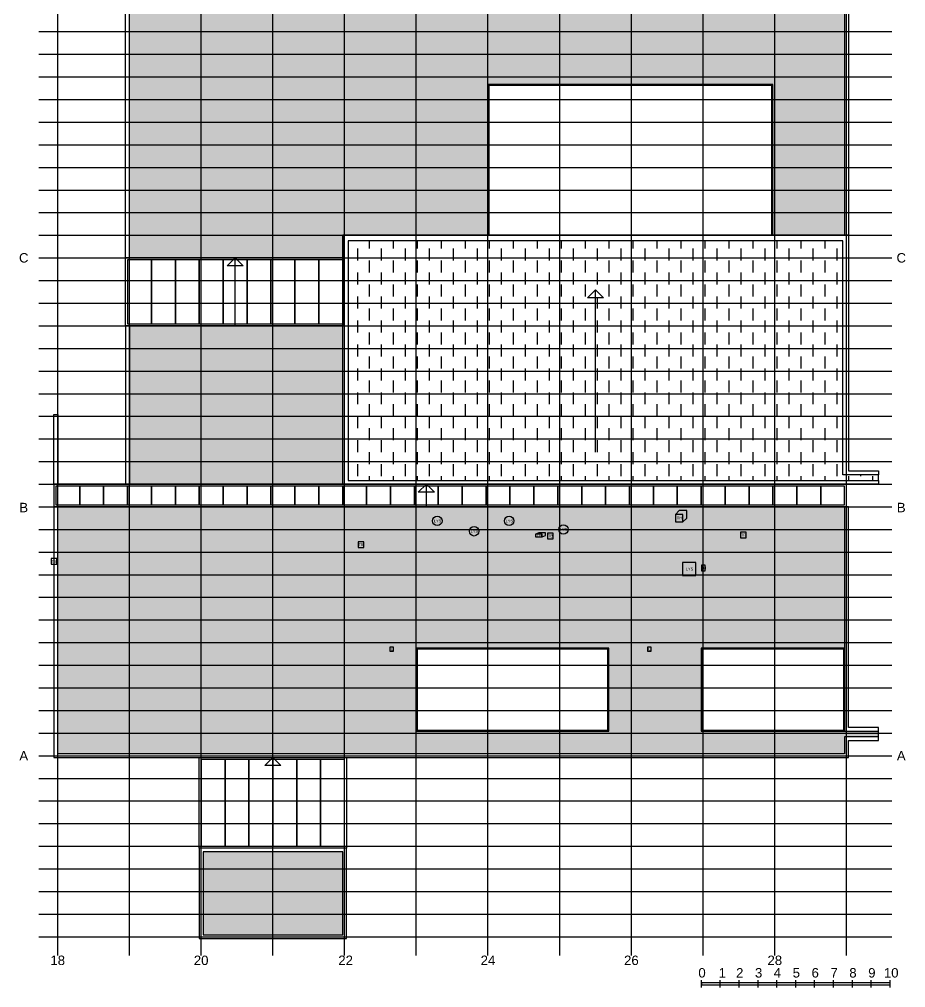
# Model space of a CAD drawing. Header units: millimetres. Extents: x 96064 to 243032, y 44049 to 165007.
# Drawn here: x 196068 to 243032, y 45901 to 97250 of the extents above; entities that cross this region are included whole.
import ezdxf

# ---------------------------------------------------------------- set-up
doc = ezdxf.new("R2010")
doc.units = ezdxf.units.MM
doc.header["$LTSCALE"] = 20
for name, color, linetype in [('-  Tag', 7, 'CONTINUOUS'), ('-  Trapper', 1, 'CONTINUOUS'), ('- Døre og vinduer', 12, 'CONTINUOUS'), ('- EL og VVS', 4, 'CONTINUOUS'), ('-Grid', 254, 'CONTINUOUS'), ('-Målsætning', 3, 'CONTINUOUS'), ('-Skrav. Tag', 142, 'CONTINUOUS')]:
    doc.layers.add(name, color=color, linetype=linetype)
doc.styles.add('100', font='arial.ttf', dxfattribs={"height": 150})

msp = doc.modelspace()

# ---------------------------------------------------------------- hatches: boundary and pattern name
at = {"layer": '-  Trapper'}
h = msp.add_hatch(dxfattribs=at)
h.set_pattern_fill('AR-CONC', scale=400)
h.paths.add_polyline_path([(239700, 162200), (241600, 162200), (241600, 162500), (213500, 162500), (213500, 150900), (239700, 150900)])
h.paths.add_polyline_path([(227024.3, 152824.3), (226600, 152400), (226175.7, 152824.3)], flags=16)
h.paths.add_polyline_path([(239700, 138300), (213500, 138300), (213500, 125600), (241600, 125600), (241600, 125900), (239700, 125900)])
h.paths.add_polyline_path([(226175.7, 135275.7), (226600, 135700), (227024.3, 135275.7)], flags=16)
h.paths.add_polyline_path([(239700, 111900), (213500, 111900), (213500, 99200), (241600, 99200), (241600, 99500), (239700, 99500)])
h.paths.add_polyline_path([(226175.7, 108875.7), (226600, 109300), (227024.3, 108875.7)], flags=16)
h.paths.add_polyline_path([(239700, 85500), (213500, 85500), (213500, 72800), (241600, 72800), (241600, 73100), (239700, 73100)])
h.paths.add_polyline_path([(226175.7, 82475.7), (226600, 82900), (227024.3, 82475.7)], flags=16)
at = {"layer": '-Skrav. Tag'}
h = msp.add_hatch(dxfattribs=at)
h.set_pattern_fill('AR-CONC', scale=10)
h.paths.add_polyline_path([(239800, 150600), (213200, 150600), (213200, 156700), (209500, 156700), (209500, 137400), (213200, 137400), (213200, 138600), (239800, 138600)])
h.paths.add_polyline_path([(213200, 133800), (209500, 133800), (209500, 125400), (213200, 125400)])
h.paths.add_polyline_path([(239800, 124200), (205700, 124200), (205700, 111000), (213200, 111000), (213200, 112200), (239800, 112200)])
h.paths.add_polyline_path([(213200, 107400), (205700, 107400), (205700, 99000), (213200, 99000)])
h.paths.add_polyline_path([(220900, 93800), (236000, 93800), (236000, 85800), (239800, 85800), (239800, 97800), (201900, 97800), (201900, 84600), (213200, 84600), (213200, 85800), (220900, 85800)])
h.paths.add_polyline_path([(213200, 81000), (201900, 81000), (201900, 72600), (213200, 72600)])
h.paths.add_polyline_path([(239800, 71400), (198100, 71400), (198100, 58300), (239800, 58300), (239800, 59200), (241600, 59200), (241600, 59500), (239800, 59500), (232200, 59500), (232200, 63900), (239800, 63900)])
h.paths.add_polyline_path([(217100, 63900), (227300, 63900), (227300, 59500), (217100, 59500)], flags=16)
h.paths.add_polyline_path([(213200, 53100), (205800, 53100), (205800, 48700), (213200, 48700)])
h = msp.add_hatch(dxfattribs=at)
h.set_pattern_fill('DASH', scale=200, angle=90)
h.paths.add_polyline_path([(239700, 85500), (213500, 85500), (213500, 72800), (241600, 72800), (241600, 73100), (239700, 73100)])
h.paths.add_polyline_path([(226175.7, 82475.7), (226600, 82900), (227024.3, 82475.7)], flags=16)

# ---------------------------------------------------------------- linework, layer by layer
at = {"layer": '-  Tag', "color": 2}
msp.add_line((241600, 72800), (241600, 73100), dxfattribs=at)
at = {"layer": '-  Tag'}
msp.add_line((241600, 59200), (241600, 59500), dxfattribs=at)
for points in [[(201700, 97800), (240000, 97800), (240000, 85800), (213200, 85800), (213200, 84600), (201700, 84600)], [(201900, 97800), (239800, 97800), (239800, 85800), (213200, 85800), (213200, 84600), (201900, 84600)], [(220900, 85800), (236000, 85800), (236000, 93800), (220900, 93800)], [(220950, 85800), (235950, 85800), (235950, 93750), (220950, 93750)], [(241600, 72600), (213200, 72600), (213200, 85800), (240000, 85800), (240000, 73300), (241600, 73300), (241600, 73100), (239700, 73100), (239700, 85500), (213500, 85500), (213500, 72800), (241600, 72800)], [(201700, 72600), (213200, 72600), (213200, 81000), (201700, 81000)], [(201900, 72600), (213200, 72600), (213200, 81000), (201900, 81000)], [(197900, 76300), (198100, 76300), (198100, 72600), (197900, 72600)], [(241600, 59200), (239800, 59200), (239800, 58300), (198100, 58300), (198100, 71400), (239800, 71400), (239800, 59500), (241600, 59500), (241600, 59700), (240000, 59700), (240000, 71400), (197900, 71400), (197900, 58100), (240000, 58100), (240000, 59000), (241600, 59000)], [(217100, 59500), (227300, 59500), (227300, 63900), (217100, 63900)], [(217150, 59550), (227250, 59550), (227250, 63850), (217150, 63850)], [(232200, 59500), (239800, 59500), (239800, 63900), (232200, 63900)], [(232250, 59550), (239750, 59550), (239750, 63850), (232250, 63850)], [(205600, 48500), (213400, 48500), (213400, 53300), (205600, 53300)], [(205800, 48700), (213200, 48700), (213200, 53100), (205800, 53100)]]:
    msp.add_lwpolyline(points, close=True, dxfattribs=at)
msp.add_lwpolyline([(226600, 74300), (226600, 82900), (227024.3, 82475.7), (226175.7, 82475.7), (226600, 82900)], dxfattribs=at)
at = {"layer": '- Døre og vinduer'}
for points in [[(201700, 84600), (213200, 84600), (213200, 81000), (201700, 81000)], [(201800, 81100), (203067, 81100), (203067, 84500), (201800, 84500)], [(203067, 81100), (204333, 81100), (204333, 84500), (203067, 84500)], [(204333, 81100), (205600, 81100), (205600, 84500), (204333, 84500)], [(205600, 81100), (206867, 81100), (206867, 84500), (205600, 84500)], [(206867, 81100), (208133, 81100), (208133, 84500), (206867, 84500)], [(208133, 81100), (209400, 81100), (209400, 84500), (208133, 84500)], [(209400, 81100), (210667, 81100), (210667, 84500), (209400, 84500)], [(210667, 81100), (211933, 81100), (211933, 84500), (210667, 84500)], [(211933, 81100), (213200, 81100), (213200, 84500), (211933, 84500)], [(197900, 71400), (239900, 71400), (239900, 72600), (197900, 72600)], [(198000, 71500), (199267, 71500), (199267, 72500), (198000, 72500)], [(199267, 71500), (200533, 71500), (200533, 72500), (199267, 72500)], [(200533, 71500), (201800, 71500), (201800, 72500), (200533, 72500)], [(201800, 71500), (203067, 71500), (203067, 72500), (201800, 72500)], [(203067, 71500), (204333, 71500), (204333, 72500), (203067, 72500)], [(204333, 71500), (205600, 71500), (205600, 72500), (204333, 72500)], [(205600, 71500), (206867, 71500), (206867, 72500), (205600, 72500)], [(206867, 71500), (208133, 71500), (208133, 72500), (206867, 72500)], [(208133, 71500), (209400, 71500), (209400, 72500), (208133, 72500)], [(209400, 71500), (210667, 71500), (210667, 72500), (209400, 72500)], [(210667, 71500), (211933, 71500), (211933, 72500), (210667, 72500)], [(211933, 71500), (213200, 71500), (213200, 72500), (211933, 72500)], [(213200, 71500), (214467, 71500), (214467, 72500), (213200, 72500)], [(214467, 71500), (215733, 71500), (215733, 72500), (214467, 72500)], [(215733, 71500), (217000, 71500), (217000, 72500), (215733, 72500)], [(217000, 71500), (218267, 71500), (218267, 72500), (217000, 72500)], [(218267, 71500), (219533, 71500), (219533, 72500), (218267, 72500)], [(219533, 71500), (220800, 71500), (220800, 72500), (219533, 72500)], [(220800, 71500), (222067, 71500), (222067, 72500), (220800, 72500)], [(222067, 71500), (223333, 71500), (223333, 72500), (222067, 72500)], [(223333, 71500), (224600, 71500), (224600, 72500), (223333, 72500)], [(224600, 71500), (225867, 71500), (225867, 72500), (224600, 72500)], [(225867, 71500), (227133, 71500), (227133, 72500), (225867, 72500)], [(227133, 71500), (228400, 71500), (228400, 72500), (227133, 72500)], [(228400, 71500), (229667, 71500), (229667, 72500), (228400, 72500)], [(229667, 71500), (230933, 71500), (230933, 72500), (229667, 72500)], [(230933, 71500), (232200, 71500), (232200, 72500), (230933, 72500)], [(232200, 71500), (233467, 71500), (233467, 72500), (232200, 72500)], [(233467, 71500), (234733, 71500), (234733, 72500), (233467, 72500)], [(234733, 71500), (236000, 71500), (236000, 72500), (234733, 72500)], [(236000, 71500), (237267, 71500), (237267, 72500), (236000, 72500)], [(237267, 71500), (238533, 71500), (238533, 72500), (237267, 72500)], [(238533, 71500), (239800, 71500), (239800, 72500), (238533, 72500)], [(231216.5, 67750), (231916.5, 67750), (231916.5, 68450), (231216.5, 68450)], [(205600, 58100), (213400, 58100), (213400, 53300), (205600, 53300)], [(205700, 53400), (206967, 53400), (206967, 58000), (205700, 58000)], [(206967, 53400), (208233, 53400), (208233, 58000), (206967, 58000)], [(208233, 53400), (209500, 53400), (209500, 58000), (208233, 58000)], [(209500, 53400), (210767, 53400), (210767, 58000), (209500, 58000)], [(210767, 53400), (212033, 53400), (212033, 58000), (210767, 58000)], [(212033, 53400), (213300, 53400), (213300, 58000), (212033, 58000)]]:
    msp.add_lwpolyline(points, close=True, dxfattribs=at)
for points in [[(207500, 81000), (207500, 84600), (207924.3, 84175.7), (207075.7, 84175.7), (207500, 84600)], [(217633.5, 71400), (217633.5, 72600), (218057.8, 72175.7), (217209.2, 72175.7), (217633.5, 72600)], [(209500, 53400), (209500, 58100), (209924.3, 57675.7), (209075.7, 57675.7), (209500, 58100)]]:
    msp.add_lwpolyline(points, dxfattribs=at)
for centre in [(218216, 70650), (222017, 70650), (220167, 70100), (224900, 70200)]:
    msp.add_circle(centre, 250, dxfattribs=at)
at = {"layer": '- EL og VVS'}
for points in [[(231233, 70600), (231433, 70800), (231433, 71200), (231033, 71200), (230833, 71000)], [(223775, 69800), (223950, 69875), (223950, 70025), (223600, 70025), (223425, 69950)]]:
    msp.add_lwpolyline(points, dxfattribs=at)
for points in [[(230833, 70600), (231233, 70600), (231233, 71000), (230833, 71000)], [(223425, 69800), (223775, 69800), (223775, 69950), (223425, 69950)], [(224050, 69700), (224350, 69700), (224350, 70000), (224050, 70000)], [(234283, 69750), (234583, 69750), (234583, 70050), (234283, 70050)], [(214017, 69250), (214317, 69250), (214317, 69550), (214017, 69550)], [(197750, 68350), (198050, 68350), (198050, 68650), (197750, 68650)], [(232216.5, 68000), (232416.5, 68000), (232416.5, 68300), (232216.5, 68300)], [(215700, 63750), (215900, 63750), (215900, 63950), (215700, 63950)], [(229350, 63750), (229550, 63750), (229550, 63950), (229350, 63950)]]:
    msp.add_lwpolyline(points, close=True, dxfattribs=at)
at = {"layer": '-Grid', "color": 251}
for p, q in [((198100, 47600), (198100, 163600)), ((201900, 47600), (201900, 163600)), ((205700, 47600), (205700, 163600)), ((209500, 47600), (209500, 163600)), ((213300, 47600), (213300, 163600)), ((217100, 47600), (217100, 163600)), ((220900, 47600), (220900, 163600)), ((224700, 47600), (224700, 163600)), ((228500, 47600), (228500, 163600)), ((232300, 47600), (232300, 163600)), ((236100, 47600), (236100, 163600)), ((239900, 47600), (239900, 163600)), ((197100, 96600), (242300, 96600)), ((197100, 95400), (242300, 95400)), ((197100, 94200), (242300, 94200)), ((197100, 93000), (242300, 93000)), ((197100, 91800), (242300, 91800)), ((197100, 90600), (242300, 90600)), ((197100, 89400), (242300, 89400)), ((197100, 88200), (242300, 88200)), ((197100, 87000), (242300, 87000)), ((197100, 85800), (242300, 85800)), ((197100, 84600), (242300, 84600)), ((197100, 83400), (242300, 83400)), ((197100, 82200), (242300, 82200)), ((197100, 81000), (242300, 81000)), ((197100, 79800), (242300, 79800)), ((197100, 78600), (242300, 78600)), ((197100, 77400), (242300, 77400)), ((197100, 76200), (242300, 76200)), ((197100, 75000), (242300, 75000)), ((197100, 73800), (242300, 73800)), ((197100, 72600), (242300, 72600)), ((197100, 71400), (242300, 71400)), ((197100, 70200), (242300, 70200)), ((197100, 69000), (242300, 69000)), ((197100, 67800), (242300, 67800)), ((197100, 66600), (242300, 66600)), ((197100, 65400), (242300, 65400)), ((197100, 64200), (242300, 64200)), ((197100, 63000), (242300, 63000)), ((197100, 61800), (242300, 61800)), ((197100, 60600), (242300, 60600)), ((197100, 59400), (242300, 59400)), ((197100, 58200), (242300, 58200)), ((197100, 57000), (242300, 57000)), ((197100, 55800), (242300, 55800)), ((197100, 54600), (242300, 54600)), ((197100, 53400), (242300, 53400)), ((197100, 52200), (242300, 52200)), ((197100, 51000), (242300, 51000)), ((197100, 49800), (242300, 49800)), ((197100, 48600), (242300, 48600))]:
    msp.add_line(p, q, dxfattribs=at)
at = {"layer": '-Målsætning'}
for p, q in [((232211, 45901), (232211, 46301)), ((233211, 45901), (233211, 46301)), ((234211, 45901), (234211, 46301)), ((235211, 45901), (235211, 46301)), ((236211, 45901), (236211, 46301)), ((237211, 45901), (237211, 46301)), ((238211, 45901), (238211, 46301)), ((239211, 45901), (239211, 46301)), ((240211, 45901), (240211, 46301)), ((241211, 45901), (241211, 46301)), ((242211, 45901), (242211, 46301))]:
    msp.add_line(p, q, dxfattribs=at)
msp.add_lwpolyline([(232211, 46051), (242211, 46051), (242211, 46151), (232211, 46151)], close=True, dxfattribs=at)

# ---------------------------------------------------------------- texts
at = {"layer": '- Døre og vinduer', "char_height": 150, "attachment_point": 1, "style": '100'}
for insert in [(218062, 70726), (221863, 70726), (220013, 70176), (224746, 70276), (231412.5, 68176)]:
    msp.add_mtext_dynamic_manual_height_columns('\\pi-30.891;LYS', width=308, gutter_width=750, heights=[0], dxfattribs=dict(at, insert=insert))
at = {"layer": '- EL og VVS', "char_height": 150, "attachment_point": 1, "style": '100'}
for s, insert in [('\\pi25.231;TH', (230879.7, 70881)), ('\\pi25.231;TH', (223446.7, 69952)), ('\\pi28.147;TB', (224046, 69926)), ('\\pi28.147;TB', (234279, 69976)), ('\\pi28.147;TB', (214013, 69476)), ('\\pi28.147;TB', (197746, 68576)), ('\\pi25.231;TH', (232162.5, 68226)), ('\\pi95.013;U', (215646, 63921)), ('\\pi95.013;U', (229296, 63921))]:
    msp.add_mtext_dynamic_manual_height_columns(s, width=308, gutter_width=750, heights=[0], dxfattribs=dict(at, insert=insert))
at = {"layer": '-Grid', "color": 3, "char_height": 500, "width": 361.302, "style": '100'}
for s, insert, attachment_point in [('{\\C7;C}', (196300, 84600), 5), ('{\\C7;C}', (242800, 84600), 5), ('{\\C7;B}', (196300, 71360.9), 5), ('{\\C7;B}', (242800, 71360.9), 5), ('{\\C7;A}', (196300, 58200), 5), ('{\\C7;A}', (242800, 58200), 5), ('{\\C7;18}', (198100, 47600), 2), ('{\\C7;20}', (205700, 47600), 2), ('{\\C7;22}', (213357, 47600), 2), ('{\\C7;24}', (220900, 47600), 2), ('{\\C7;26}', (228500, 47600), 2), ('{\\C7;28}', (236100, 47600), 2)]:
    msp.add_mtext(s, dxfattribs=dict(at, insert=insert, attachment_point=attachment_point))
at = {"layer": '-Målsætning', "char_height": 500, "attachment_point": 1, "style": '100'}
for s, insert in [('\\pi52.471;0', (231997, 46937)), ('\\pi123.41;1', (232997, 46937)), ('\\pi49.913;2', (233997, 46937)), ('\\pi51.789;3', (234997, 46937)), ('\\pi42.58;4', (235997, 46937)), ('\\pi49.743;5', (236997, 46937)), ('\\pi50.425;6', (237997, 46937)), ('\\pi53.665;7', (238997, 46937)), ('\\pi50.766;8', (239997, 46937)), ('\\pi51.107;9', (240997, 46937)), ('\\pi-118.23;10', (241997, 46937))]:
    msp.add_mtext_dynamic_manual_height_columns(s, width=431, gutter_width=750, heights=[0], dxfattribs=dict(at, insert=insert))

doc.saveas('drawing.dxf')
